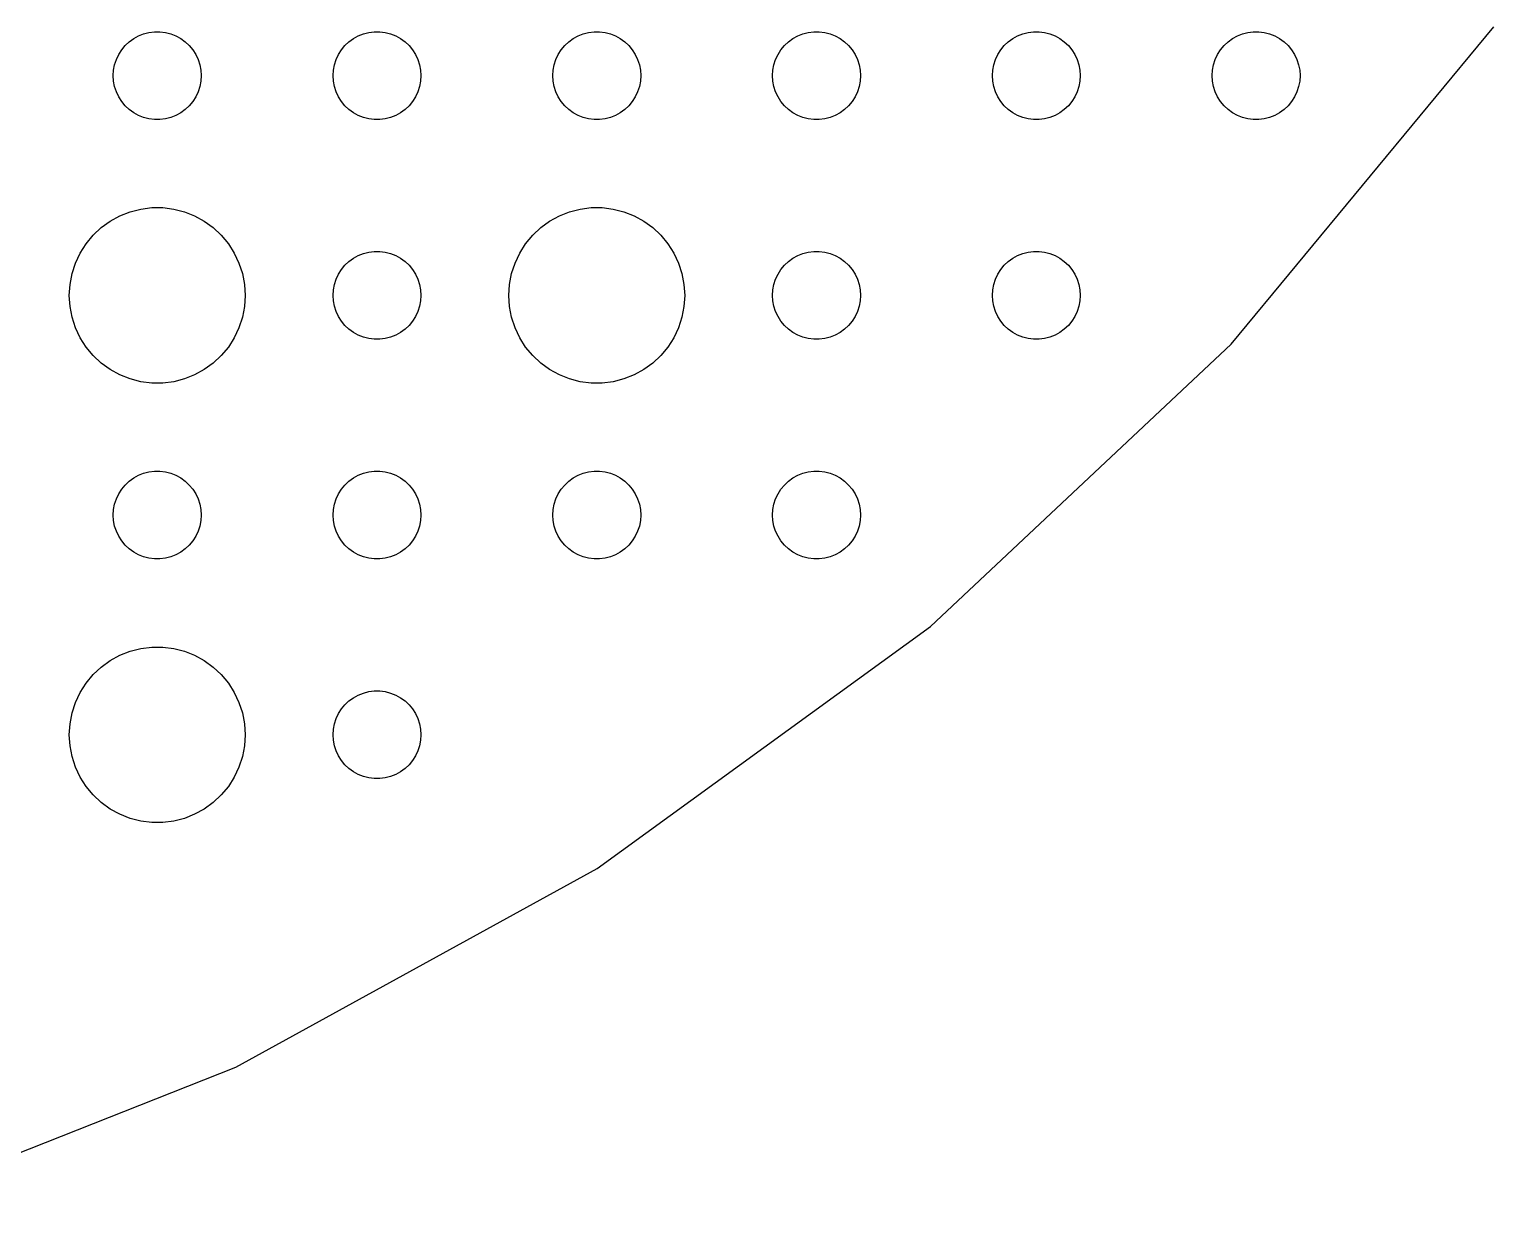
# Model space of a CAD drawing. Header units: metres. Extents: x -112 to 112, y -112 to 112.
# Drawn here: x 40.63 to 90.61, y -106.52 to -65.92 of the extents above; entities that cross this region are included whole.
import ezdxf

# ---------------------------------------------------------------- set-up
doc = ezdxf.new("R2010")
doc.units = ezdxf.units.M

msp = doc.modelspace()

# ---------------------------------------------------------------- linework, layer by layer
for p, q in [((81.6445, -76.6693), (90.6099, -65.8319)), ((43.9065, -66.4732), (44.0439, -66.3442)), ((44.0439, -66.3442), (44.1963, -66.2335)), ((44.1963, -66.2335), (44.3613, -66.1428)), ((44.3613, -66.1428), (44.5365, -66.0734)), ((44.5365, -66.0734), (44.7189, -66.0266)), ((44.7189, -66.0266), (44.9058, -66.003)), ((44.9058, -66.003), (45.0942, -66.003)), ((45.0942, -66.003), (45.2811, -66.0266)), ((45.2811, -66.0266), (45.4635, -66.0734)), ((45.4635, -66.0734), (45.6387, -66.1428)), ((45.6387, -66.1428), (45.8037, -66.2335)), ((45.8037, -66.2335), (45.9561, -66.3442)), ((45.9561, -66.3442), (46.0934, -66.4732)), ((51.4065, -66.4732), (51.5439, -66.3442)), ((51.5439, -66.3442), (51.6963, -66.2335)), ((51.6963, -66.2335), (51.8613, -66.1428)), ((51.8613, -66.1428), (52.0365, -66.0734)), ((52.0365, -66.0734), (52.2189, -66.0266)), ((52.2189, -66.0266), (52.4058, -66.003)), ((52.4058, -66.003), (52.5942, -66.003)), ((52.5942, -66.003), (52.7811, -66.0266)), ((52.7811, -66.0266), (52.9635, -66.0734)), ((52.9635, -66.0734), (53.1387, -66.1428)), ((53.1387, -66.1428), (53.3037, -66.2335)), ((53.3037, -66.2335), (53.4561, -66.3442)), ((53.4561, -66.3442), (53.5934, -66.4732)), ((58.9065, -66.4732), (59.0439, -66.3442)), ((59.0439, -66.3442), (59.1963, -66.2335)), ((59.1963, -66.2335), (59.3613, -66.1428)), ((59.3613, -66.1428), (59.5365, -66.0734)), ((59.5365, -66.0734), (59.7189, -66.0266)), ((59.7189, -66.0266), (59.9058, -66.003)), ((59.9058, -66.003), (60.0942, -66.003)), ((60.0942, -66.003), (60.2811, -66.0266)), ((60.2811, -66.0266), (60.4635, -66.0734)), ((60.4635, -66.0734), (60.6387, -66.1428)), ((60.6387, -66.1428), (60.8037, -66.2335)), ((60.8037, -66.2335), (60.9561, -66.3442)), ((60.9561, -66.3442), (61.0934, -66.4732)), ((66.4065, -66.4732), (66.5439, -66.3442)), ((66.5439, -66.3442), (66.6963, -66.2335)), ((66.6963, -66.2335), (66.8613, -66.1428)), ((66.8613, -66.1428), (67.0365, -66.0734)), ((67.0365, -66.0734), (67.2189, -66.0266)), ((67.2189, -66.0266), (67.4058, -66.003)), ((67.4058, -66.003), (67.5942, -66.003)), ((67.5942, -66.003), (67.7811, -66.0266)), ((67.7811, -66.0266), (67.9635, -66.0734)), ((67.9635, -66.0734), (68.1387, -66.1428)), ((68.1387, -66.1428), (68.3037, -66.2335)), ((68.3037, -66.2335), (68.4561, -66.3442)), ((68.4561, -66.3442), (68.5934, -66.4732)), ((73.9065, -66.4732), (74.0439, -66.3442)), ((74.0439, -66.3442), (74.1963, -66.2335)), ((74.1963, -66.2335), (74.3613, -66.1428)), ((74.3613, -66.1428), (74.5365, -66.0734)), ((74.5365, -66.0734), (74.7189, -66.0266)), ((74.7189, -66.0266), (74.9058, -66.003)), ((74.9058, -66.003), (75.0942, -66.003)), ((75.0942, -66.003), (75.2811, -66.0266)), ((75.2811, -66.0266), (75.4635, -66.0734)), ((75.4635, -66.0734), (75.6387, -66.1428)), ((75.6387, -66.1428), (75.8037, -66.2335)), ((75.8037, -66.2335), (75.9561, -66.3442)), ((75.9561, -66.3442), (76.0934, -66.4732)), ((81.4065, -66.4732), (81.5439, -66.3442)), ((81.5439, -66.3442), (81.6963, -66.2335)), ((81.6963, -66.2335), (81.8613, -66.1428)), ((81.8613, -66.1428), (82.0365, -66.0734)), ((82.0365, -66.0734), (82.2189, -66.0266)), ((82.2189, -66.0266), (82.4058, -66.003)), ((82.4058, -66.003), (82.5942, -66.003)), ((82.5942, -66.003), (82.7811, -66.0266)), ((82.7811, -66.0266), (82.9635, -66.0734)), ((82.9635, -66.0734), (83.1387, -66.1428)), ((83.1387, -66.1428), (83.3037, -66.2335)), ((83.3037, -66.2335), (83.4561, -66.3442)), ((83.4561, -66.3442), (83.5934, -66.4732)), ((43.5471, -67.127), (43.6053, -66.9478)), ((43.6053, -66.9478), (43.6855, -66.7774)), ((43.6855, -66.7774), (43.7865, -66.6183)), ((43.7865, -66.6183), (43.9065, -66.4732)), ((46.0934, -66.4732), (46.2135, -66.6183)), ((46.2135, -66.6183), (46.3145, -66.7774)), ((46.3145, -66.7774), (46.3947, -66.9478)), ((46.3947, -66.9478), (46.4529, -67.127)), ((51.0471, -67.127), (51.1053, -66.9478)), ((51.1053, -66.9478), (51.1855, -66.7774)), ((51.1855, -66.7774), (51.2865, -66.6183)), ((51.2865, -66.6183), (51.4065, -66.4732)), ((53.5934, -66.4732), (53.7135, -66.6183)), ((53.7135, -66.6183), (53.8145, -66.7774)), ((53.8145, -66.7774), (53.8947, -66.9478)), ((53.8947, -66.9478), (53.9529, -67.127)), ((58.5471, -67.127), (58.6053, -66.9478)), ((58.6053, -66.9478), (58.6855, -66.7774)), ((58.6855, -66.7774), (58.7865, -66.6183)), ((58.7865, -66.6183), (58.9065, -66.4732)), ((61.0934, -66.4732), (61.2135, -66.6183)), ((61.2135, -66.6183), (61.3145, -66.7774)), ((61.3145, -66.7774), (61.3947, -66.9478)), ((61.3947, -66.9478), (61.4529, -67.127)), ((66.0471, -67.127), (66.1053, -66.9478)), ((66.1053, -66.9478), (66.1855, -66.7774)), ((66.1855, -66.7774), (66.2865, -66.6183)), ((66.2865, -66.6183), (66.4065, -66.4732)), ((68.5934, -66.4732), (68.7135, -66.6183)), ((68.7135, -66.6183), (68.8145, -66.7774)), ((68.8145, -66.7774), (68.8947, -66.9478)), ((68.8947, -66.9478), (68.9529, -67.127)), ((73.5471, -67.127), (73.6053, -66.9478)), ((73.6053, -66.9478), (73.6855, -66.7774)), ((73.6855, -66.7774), (73.7865, -66.6183)), ((73.7865, -66.6183), (73.9065, -66.4732)), ((76.0934, -66.4732), (76.2135, -66.6183)), ((76.2135, -66.6183), (76.3145, -66.7774)), ((76.3145, -66.7774), (76.3947, -66.9478)), ((76.3947, -66.9478), (76.4529, -67.127)), ((81.0471, -67.127), (81.1053, -66.9478)), ((81.1053, -66.9478), (81.1855, -66.7774)), ((81.1855, -66.7774), (81.2865, -66.6183)), ((81.2865, -66.6183), (81.4065, -66.4732)), ((83.5934, -66.4732), (83.7135, -66.6183)), ((83.7135, -66.6183), (83.8145, -66.7774)), ((83.8145, -66.7774), (83.8947, -66.9478)), ((83.8947, -66.9478), (83.9529, -67.127)), ((43.5, -67.5), (43.5118, -67.312)), ((43.5118, -67.312), (43.5471, -67.127)), ((46.4529, -67.127), (46.4882, -67.312)), ((46.4882, -67.312), (46.5, -67.5)), ((51, -67.5), (51.0118, -67.312)), ((51.0118, -67.312), (51.0471, -67.127)), ((53.9529, -67.127), (53.9882, -67.312)), ((53.9882, -67.312), (54, -67.5)), ((58.5, -67.5), (58.5118, -67.312)), ((58.5118, -67.312), (58.5471, -67.127)), ((61.4529, -67.127), (61.4882, -67.312)), ((61.4882, -67.312), (61.5, -67.5)), ((66, -67.5), (66.0118, -67.312)), ((66.0118, -67.312), (66.0471, -67.127)), ((68.9529, -67.127), (68.9882, -67.312)), ((68.9882, -67.312), (69, -67.5)), ((73.5, -67.5), (73.5118, -67.312)), ((73.5118, -67.312), (73.5471, -67.127)), ((76.4529, -67.127), (76.4882, -67.312)), ((76.4882, -67.312), (76.5, -67.5)), ((81, -67.5), (81.0118, -67.312)), ((81.0118, -67.312), (81.0471, -67.127)), ((83.9529, -67.127), (83.9882, -67.312)), ((83.9882, -67.312), (84, -67.5)), ((43.5118, -67.688), (43.5, -67.5)), ((43.5471, -67.873), (43.5118, -67.688)), ((43.6053, -68.0522), (43.5471, -67.873)), ((46.4529, -67.873), (46.3947, -68.0522)), ((46.4882, -67.688), (46.4529, -67.873)), ((46.5, -67.5), (46.4882, -67.688)), ((51.0118, -67.688), (51, -67.5)), ((51.0471, -67.873), (51.0118, -67.688)), ((51.1053, -68.0522), (51.0471, -67.873)), ((53.9529, -67.873), (53.8947, -68.0522)), ((53.9882, -67.688), (53.9529, -67.873)), ((54, -67.5), (53.9882, -67.688)), ((58.5118, -67.688), (58.5, -67.5)), ((58.5471, -67.873), (58.5118, -67.688)), ((58.6053, -68.0522), (58.5471, -67.873)), ((61.4529, -67.873), (61.3947, -68.0522)), ((61.4882, -67.688), (61.4529, -67.873)), ((61.5, -67.5), (61.4882, -67.688)), ((66.0118, -67.688), (66, -67.5)), ((66.0471, -67.873), (66.0118, -67.688)), ((66.1053, -68.0522), (66.0471, -67.873)), ((68.9529, -67.873), (68.8947, -68.0522)), ((68.9882, -67.688), (68.9529, -67.873)), ((69, -67.5), (68.9882, -67.688)), ((73.5118, -67.688), (73.5, -67.5)), ((73.5471, -67.873), (73.5118, -67.688)), ((73.6053, -68.0522), (73.5471, -67.873)), ((76.4529, -67.873), (76.3947, -68.0522)), ((76.4882, -67.688), (76.4529, -67.873)), ((76.5, -67.5), (76.4882, -67.688)), ((81.0118, -67.688), (81, -67.5)), ((81.0471, -67.873), (81.0118, -67.688)), ((81.1053, -68.0522), (81.0471, -67.873)), ((83.9529, -67.873), (83.8947, -68.0522)), ((83.9882, -67.688), (83.9529, -67.873)), ((84, -67.5), (83.9882, -67.688)), ((43.6855, -68.2226), (43.6053, -68.0522)), ((43.7865, -68.3817), (43.6855, -68.2226)), ((43.9065, -68.5268), (43.7865, -68.3817)), ((46.2135, -68.3817), (46.0934, -68.5268)), ((46.3145, -68.2226), (46.2135, -68.3817)), ((46.3947, -68.0522), (46.3145, -68.2226)), ((51.1855, -68.2226), (51.1053, -68.0522)), ((51.2865, -68.3817), (51.1855, -68.2226)), ((51.4065, -68.5268), (51.2865, -68.3817)), ((53.7135, -68.3817), (53.5934, -68.5268)), ((53.8145, -68.2226), (53.7135, -68.3817)), ((53.8947, -68.0522), (53.8145, -68.2226)), ((58.6855, -68.2226), (58.6053, -68.0522)), ((58.7865, -68.3817), (58.6855, -68.2226)), ((58.9065, -68.5268), (58.7865, -68.3817)), ((61.2135, -68.3817), (61.0934, -68.5268)), ((61.3145, -68.2226), (61.2135, -68.3817)), ((61.3947, -68.0522), (61.3145, -68.2226)), ((66.1855, -68.2226), (66.1053, -68.0522)), ((66.2865, -68.3817), (66.1855, -68.2226)), ((66.4065, -68.5268), (66.2865, -68.3817)), ((68.7135, -68.3817), (68.5934, -68.5268)), ((68.8145, -68.2226), (68.7135, -68.3817)), ((68.8947, -68.0522), (68.8145, -68.2226)), ((73.6855, -68.2226), (73.6053, -68.0522)), ((73.7865, -68.3817), (73.6855, -68.2226)), ((73.9065, -68.5268), (73.7865, -68.3817)), ((76.2135, -68.3817), (76.0934, -68.5268)), ((76.3145, -68.2226), (76.2135, -68.3817)), ((76.3947, -68.0522), (76.3145, -68.2226)), ((81.1855, -68.2226), (81.1053, -68.0522)), ((81.2865, -68.3817), (81.1855, -68.2226)), ((81.4065, -68.5268), (81.2865, -68.3817)), ((83.7135, -68.3817), (83.5934, -68.5268)), ((83.8145, -68.2226), (83.7135, -68.3817)), ((83.8947, -68.0522), (83.8145, -68.2226)), ((44.0439, -68.6558), (43.9065, -68.5268)), ((44.1963, -68.7665), (44.0439, -68.6558)), ((44.3613, -68.8572), (44.1963, -68.7665)), ((44.5365, -68.9266), (44.3613, -68.8572)), ((44.7189, -68.9734), (44.5365, -68.9266)), ((45.4635, -68.9266), (45.2811, -68.9734)), ((45.6387, -68.8572), (45.4635, -68.9266)), ((45.8037, -68.7665), (45.6387, -68.8572)), ((45.9561, -68.6558), (45.8037, -68.7665)), ((46.0934, -68.5268), (45.9561, -68.6558)), ((51.5439, -68.6558), (51.4065, -68.5268)), ((51.6963, -68.7665), (51.5439, -68.6558)), ((51.8613, -68.8572), (51.6963, -68.7665)), ((52.0365, -68.9266), (51.8613, -68.8572)), ((52.2189, -68.9734), (52.0365, -68.9266)), ((52.9635, -68.9266), (52.7811, -68.9734)), ((53.1387, -68.8572), (52.9635, -68.9266)), ((53.3037, -68.7665), (53.1387, -68.8572)), ((53.4561, -68.6558), (53.3037, -68.7665)), ((53.5934, -68.5268), (53.4561, -68.6558)), ((59.0439, -68.6558), (58.9065, -68.5268)), ((59.1963, -68.7665), (59.0439, -68.6558)), ((59.3613, -68.8572), (59.1963, -68.7665)), ((59.5365, -68.9266), (59.3613, -68.8572)), ((59.7189, -68.9734), (59.5365, -68.9266)), ((60.4635, -68.9266), (60.2811, -68.9734)), ((60.6387, -68.8572), (60.4635, -68.9266)), ((60.8037, -68.7665), (60.6387, -68.8572)), ((60.9561, -68.6558), (60.8037, -68.7665)), ((61.0934, -68.5268), (60.9561, -68.6558)), ((66.5439, -68.6558), (66.4065, -68.5268)), ((66.6963, -68.7665), (66.5439, -68.6558)), ((66.8613, -68.8572), (66.6963, -68.7665)), ((67.0365, -68.9266), (66.8613, -68.8572)), ((67.2189, -68.9734), (67.0365, -68.9266)), ((67.9635, -68.9266), (67.7811, -68.9734)), ((68.1387, -68.8572), (67.9635, -68.9266)), ((68.3037, -68.7665), (68.1387, -68.8572)), ((68.4561, -68.6558), (68.3037, -68.7665)), ((68.5934, -68.5268), (68.4561, -68.6558)), ((74.0439, -68.6558), (73.9065, -68.5268)), ((74.1963, -68.7665), (74.0439, -68.6558)), ((74.3613, -68.8572), (74.1963, -68.7665)), ((74.5365, -68.9266), (74.3613, -68.8572)), ((74.7189, -68.9734), (74.5365, -68.9266)), ((75.4635, -68.9266), (75.2811, -68.9734)), ((75.6387, -68.8572), (75.4635, -68.9266)), ((75.8037, -68.7665), (75.6387, -68.8572)), ((75.9561, -68.6558), (75.8037, -68.7665)), ((76.0934, -68.5268), (75.9561, -68.6558)), ((81.5439, -68.6558), (81.4065, -68.5268)), ((81.6963, -68.7665), (81.5439, -68.6558)), ((81.8613, -68.8572), (81.6963, -68.7665)), ((82.0365, -68.9266), (81.8613, -68.8572)), ((82.2189, -68.9734), (82.0365, -68.9266)), ((82.9635, -68.9266), (82.7811, -68.9734)), ((83.1387, -68.8572), (82.9635, -68.9266)), ((83.3037, -68.7665), (83.1387, -68.8572)), ((83.4561, -68.6558), (83.3037, -68.7665)), ((83.5934, -68.5268), (83.4561, -68.6558)), ((44.9058, -68.997), (44.7189, -68.9734)), ((45.0942, -68.997), (44.9058, -68.997)), ((45.2811, -68.9734), (45.0942, -68.997)), ((52.4058, -68.997), (52.2189, -68.9734)), ((52.5942, -68.997), (52.4058, -68.997)), ((52.7811, -68.9734), (52.5942, -68.997)), ((59.9058, -68.997), (59.7189, -68.9734)), ((60.0942, -68.997), (59.9058, -68.997)), ((60.2811, -68.9734), (60.0942, -68.997)), ((67.4058, -68.997), (67.2189, -68.9734)), ((67.5942, -68.997), (67.4058, -68.997)), ((67.7811, -68.9734), (67.5942, -68.997)), ((74.9058, -68.997), (74.7189, -68.9734)), ((75.0942, -68.997), (74.9058, -68.997)), ((75.2811, -68.9734), (75.0942, -68.997)), ((82.4058, -68.997), (82.2189, -68.9734)), ((82.5942, -68.997), (82.4058, -68.997)), ((82.7811, -68.9734), (82.5942, -68.997)), ((43.3925, -72.467), (43.7227, -72.2855)), ((43.7227, -72.2855), (44.0729, -72.1468)), ((44.0729, -72.1468), (44.4379, -72.0531)), ((44.4379, -72.0531), (44.8116, -72.0059)), ((44.8116, -72.0059), (45.1884, -72.0059)), ((45.1884, -72.0059), (45.5621, -72.0531)), ((45.5621, -72.0531), (45.927, -72.1468)), ((45.927, -72.1468), (46.2773, -72.2855)), ((46.2773, -72.2855), (46.6075, -72.467)), ((58.3925, -72.467), (58.7227, -72.2855)), ((58.7227, -72.2855), (59.0729, -72.1468)), ((59.0729, -72.1468), (59.4379, -72.0531)), ((59.4379, -72.0531), (59.8116, -72.0059)), ((59.8116, -72.0059), (60.1884, -72.0059)), ((60.1884, -72.0059), (60.5621, -72.0531)), ((60.5621, -72.0531), (60.927, -72.1468)), ((60.927, -72.1468), (61.2773, -72.2855)), ((61.2773, -72.2855), (61.6075, -72.467)), ((42.5729, -73.2366), (42.8131, -72.9464)), ((42.8131, -72.9464), (43.0877, -72.6885)), ((43.0877, -72.6885), (43.3925, -72.467)), ((46.6075, -72.467), (46.9123, -72.6885)), ((46.9123, -72.6885), (47.1869, -72.9464)), ((47.1869, -72.9464), (47.427, -73.2366)), ((57.5729, -73.2366), (57.8131, -72.9464)), ((57.8131, -72.9464), (58.0877, -72.6885)), ((58.0877, -72.6885), (58.3925, -72.467)), ((61.6075, -72.467), (61.9123, -72.6885)), ((61.9123, -72.6885), (62.1869, -72.9464)), ((62.1869, -72.9464), (62.427, -73.2366)), ((42.3711, -73.5547), (42.5729, -73.2366)), ((47.427, -73.2366), (47.6289, -73.5547)), ((57.3711, -73.5547), (57.5729, -73.2366)), ((62.427, -73.2366), (62.6289, -73.5547)), ((42.0942, -74.2539), (42.2107, -73.8956)), ((42.2107, -73.8956), (42.3711, -73.5547)), ((47.6289, -73.5547), (47.7893, -73.8956)), ((47.7893, -73.8956), (47.9057, -74.2539)), ((51.4065, -73.9732), (51.5439, -73.8442)), ((51.5439, -73.8442), (51.6963, -73.7335)), ((51.6963, -73.7335), (51.8613, -73.6428)), ((51.8613, -73.6428), (52.0365, -73.5734)), ((52.0365, -73.5734), (52.2189, -73.5266)), ((52.2189, -73.5266), (52.4058, -73.503)), ((52.4058, -73.503), (52.5942, -73.503)), ((52.5942, -73.503), (52.7811, -73.5266)), ((52.7811, -73.5266), (52.9635, -73.5734)), ((52.9635, -73.5734), (53.1387, -73.6428)), ((53.1387, -73.6428), (53.3037, -73.7335)), ((53.3037, -73.7335), (53.4561, -73.8442)), ((53.4561, -73.8442), (53.5934, -73.9732)), ((57.0942, -74.2539), (57.2107, -73.8956)), ((57.2107, -73.8956), (57.3711, -73.5547)), ((62.6289, -73.5547), (62.7893, -73.8956)), ((62.7893, -73.8956), (62.9057, -74.2539)), ((66.4065, -73.9732), (66.5439, -73.8442)), ((66.5439, -73.8442), (66.6963, -73.7335)), ((66.6963, -73.7335), (66.8613, -73.6428)), ((66.8613, -73.6428), (67.0365, -73.5734)), ((67.0365, -73.5734), (67.2189, -73.5266)), ((67.2189, -73.5266), (67.4058, -73.503)), ((67.4058, -73.503), (67.5942, -73.503)), ((67.5942, -73.503), (67.7811, -73.5266)), ((67.7811, -73.5266), (67.9635, -73.5734)), ((67.9635, -73.5734), (68.1387, -73.6428)), ((68.1387, -73.6428), (68.3037, -73.7335)), ((68.3037, -73.7335), (68.4561, -73.8442)), ((68.4561, -73.8442), (68.5934, -73.9732)), ((73.9065, -73.9732), (74.0439, -73.8442)), ((74.0439, -73.8442), (74.1963, -73.7335)), ((74.1963, -73.7335), (74.3613, -73.6428)), ((74.3613, -73.6428), (74.5365, -73.5734)), ((74.5365, -73.5734), (74.7189, -73.5266)), ((74.7189, -73.5266), (74.9058, -73.503)), ((74.9058, -73.503), (75.0942, -73.503)), ((75.0942, -73.503), (75.2811, -73.5266)), ((75.2811, -73.5266), (75.4635, -73.5734)), ((75.4635, -73.5734), (75.6387, -73.6428)), ((75.6387, -73.6428), (75.8037, -73.7335)), ((75.8037, -73.7335), (75.9561, -73.8442)), ((75.9561, -73.8442), (76.0934, -73.9732)), ((42.0237, -74.624), (42.0942, -74.2539)), ((47.9057, -74.2539), (47.9763, -74.624)), ((51.0471, -74.627), (51.1053, -74.4478)), ((51.1053, -74.4478), (51.1855, -74.2774)), ((51.1855, -74.2774), (51.2865, -74.1183)), ((51.2865, -74.1183), (51.4065, -73.9732)), ((53.5934, -73.9732), (53.7135, -74.1183)), ((53.7135, -74.1183), (53.8145, -74.2774)), ((53.8145, -74.2774), (53.8947, -74.4478)), ((53.8947, -74.4478), (53.9529, -74.627)), ((57.0237, -74.624), (57.0942, -74.2539)), ((62.9057, -74.2539), (62.9763, -74.624)), ((66.0471, -74.627), (66.1053, -74.4478)), ((66.1053, -74.4478), (66.1855, -74.2774)), ((66.1855, -74.2774), (66.2865, -74.1183)), ((66.2865, -74.1183), (66.4065, -73.9732)), ((68.5934, -73.9732), (68.7135, -74.1183)), ((68.7135, -74.1183), (68.8145, -74.2774)), ((68.8145, -74.2774), (68.8947, -74.4478)), ((68.8947, -74.4478), (68.9529, -74.627)), ((73.5471, -74.627), (73.6053, -74.4478)), ((73.6053, -74.4478), (73.6855, -74.2774)), ((73.6855, -74.2774), (73.7865, -74.1183)), ((73.7865, -74.1183), (73.9065, -73.9732)), ((76.0934, -73.9732), (76.2135, -74.1183)), ((76.2135, -74.1183), (76.3145, -74.2774)), ((76.3145, -74.2774), (76.3947, -74.4478)), ((76.3947, -74.4478), (76.4529, -74.627)), ((42, -75), (42.0237, -74.624)), ((47.9763, -74.624), (48, -75)), ((51, -75), (51.0118, -74.812)), ((51.0118, -74.812), (51.0471, -74.627)), ((53.9529, -74.627), (53.9882, -74.812)), ((53.9882, -74.812), (54, -75)), ((57, -75), (57.0237, -74.624)), ((62.9763, -74.624), (63, -75)), ((66, -75), (66.0118, -74.812)), ((66.0118, -74.812), (66.0471, -74.627)), ((68.9529, -74.627), (68.9882, -74.812)), ((68.9882, -74.812), (69, -75)), ((73.5, -75), (73.5118, -74.812)), ((73.5118, -74.812), (73.5471, -74.627)), ((76.4529, -74.627), (76.4882, -74.812)), ((76.4882, -74.812), (76.5, -75)), ((42.0237, -75.376), (42, -75)), ((42.0942, -75.7461), (42.0237, -75.376)), ((47.9763, -75.376), (47.9057, -75.7461)), ((48, -75), (47.9763, -75.376)), ((51.0118, -75.188), (51, -75)), ((51.0471, -75.373), (51.0118, -75.188)), ((51.1053, -75.5522), (51.0471, -75.373)), ((53.9529, -75.373), (53.8947, -75.5522)), ((53.9882, -75.188), (53.9529, -75.373)), ((54, -75), (53.9882, -75.188)), ((57.0237, -75.376), (57, -75)), ((57.0942, -75.7461), (57.0237, -75.376)), ((62.9763, -75.376), (62.9057, -75.7461)), ((63, -75), (62.9763, -75.376)), ((66.0118, -75.188), (66, -75)), ((66.0471, -75.373), (66.0118, -75.188)), ((66.1053, -75.5522), (66.0471, -75.373)), ((68.9529, -75.373), (68.8947, -75.5522)), ((68.9882, -75.188), (68.9529, -75.373)), ((69, -75), (68.9882, -75.188)), ((73.5118, -75.188), (73.5, -75)), ((73.5471, -75.373), (73.5118, -75.188)), ((73.6053, -75.5522), (73.5471, -75.373)), ((76.4529, -75.373), (76.3947, -75.5522)), ((76.4882, -75.188), (76.4529, -75.373)), ((76.5, -75), (76.4882, -75.188)), ((42.2107, -76.1044), (42.0942, -75.7461)), ((47.9057, -75.7461), (47.7893, -76.1044)), ((51.1855, -75.7226), (51.1053, -75.5522)), ((51.2865, -75.8817), (51.1855, -75.7226)), ((51.4065, -76.0268), (51.2865, -75.8817)), ((53.7135, -75.8817), (53.5934, -76.0268)), ((53.8145, -75.7226), (53.7135, -75.8817)), ((53.8947, -75.5522), (53.8145, -75.7226)), ((57.2107, -76.1044), (57.0942, -75.7461)), ((62.9057, -75.7461), (62.7893, -76.1044)), ((66.1855, -75.7226), (66.1053, -75.5522)), ((66.2865, -75.8817), (66.1855, -75.7226)), ((66.4065, -76.0268), (66.2865, -75.8817)), ((68.7135, -75.8817), (68.5934, -76.0268)), ((68.8145, -75.7226), (68.7135, -75.8817)), ((68.8947, -75.5522), (68.8145, -75.7226)), ((73.6855, -75.7226), (73.6053, -75.5522)), ((73.7865, -75.8817), (73.6855, -75.7226)), ((73.9065, -76.0268), (73.7865, -75.8817)), ((76.2135, -75.8817), (76.0934, -76.0268)), ((76.3145, -75.7226), (76.2135, -75.8817)), ((76.3947, -75.5522), (76.3145, -75.7226)), ((42.3711, -76.4453), (42.2107, -76.1044)), ((42.5729, -76.7634), (42.3711, -76.4453)), ((47.6289, -76.4453), (47.427, -76.7634)), ((47.7893, -76.1044), (47.6289, -76.4453)), ((51.5439, -76.1558), (51.4065, -76.0268)), ((51.6963, -76.2665), (51.5439, -76.1558)), ((51.8613, -76.3572), (51.6963, -76.2665)), ((52.0365, -76.4266), (51.8613, -76.3572)), ((52.2189, -76.4734), (52.0365, -76.4266)), ((52.9635, -76.4266), (52.7811, -76.4734)), ((53.1387, -76.3572), (52.9635, -76.4266)), ((53.3037, -76.2665), (53.1387, -76.3572)), ((53.4561, -76.1558), (53.3037, -76.2665)), ((53.5934, -76.0268), (53.4561, -76.1558)), ((57.3711, -76.4453), (57.2107, -76.1044)), ((57.5729, -76.7634), (57.3711, -76.4453)), ((62.6289, -76.4453), (62.427, -76.7634)), ((62.7893, -76.1044), (62.6289, -76.4453)), ((66.5439, -76.1558), (66.4065, -76.0268)), ((66.6963, -76.2665), (66.5439, -76.1558)), ((66.8613, -76.3572), (66.6963, -76.2665)), ((67.0365, -76.4266), (66.8613, -76.3572)), ((67.2189, -76.4734), (67.0365, -76.4266)), ((67.9635, -76.4266), (67.7811, -76.4734)), ((68.1387, -76.3572), (67.9635, -76.4266)), ((68.3037, -76.2665), (68.1387, -76.3572)), ((68.4561, -76.1558), (68.3037, -76.2665)), ((68.5934, -76.0268), (68.4561, -76.1558)), ((74.0439, -76.1558), (73.9065, -76.0268)), ((74.1963, -76.2665), (74.0439, -76.1558)), ((74.3613, -76.3572), (74.1963, -76.2665)), ((74.5365, -76.4266), (74.3613, -76.3572)), ((74.7189, -76.4734), (74.5365, -76.4266)), ((75.4635, -76.4266), (75.2811, -76.4734)), ((75.6387, -76.3572), (75.4635, -76.4266)), ((75.8037, -76.2665), (75.6387, -76.3572)), ((75.9561, -76.1558), (75.8037, -76.2665)), ((76.0934, -76.0268), (75.9561, -76.1558)), ((42.8131, -77.0536), (42.5729, -76.7634)), ((47.427, -76.7634), (47.1869, -77.0536)), ((52.4058, -76.497), (52.2189, -76.4734)), ((52.5942, -76.497), (52.4058, -76.497)), ((52.7811, -76.4734), (52.5942, -76.497)), ((57.8131, -77.0536), (57.5729, -76.7634)), ((62.427, -76.7634), (62.1869, -77.0536)), ((67.4058, -76.497), (67.2189, -76.4734)), ((67.5942, -76.497), (67.4058, -76.497)), ((67.7811, -76.4734), (67.5942, -76.497)), ((71.3915, -86.2975), (81.6445, -76.6693)), ((74.9058, -76.497), (74.7189, -76.4734)), ((75.0942, -76.497), (74.9058, -76.497)), ((75.2811, -76.4734), (75.0942, -76.497)), ((43.0877, -77.3115), (42.8131, -77.0536)), ((43.3925, -77.533), (43.0877, -77.3115)), ((46.9123, -77.3115), (46.6075, -77.533)), ((47.1869, -77.0536), (46.9123, -77.3115)), ((58.0877, -77.3115), (57.8131, -77.0536)), ((58.3925, -77.533), (58.0877, -77.3115)), ((61.9123, -77.3115), (61.6075, -77.533)), ((62.1869, -77.0536), (61.9123, -77.3115)), ((43.7227, -77.7145), (43.3925, -77.533)), ((44.0729, -77.8532), (43.7227, -77.7145)), ((44.4379, -77.9469), (44.0729, -77.8532)), ((44.8116, -77.9941), (44.4379, -77.9469)), ((45.5621, -77.9469), (45.1884, -77.9941)), ((45.927, -77.8532), (45.5621, -77.9469)), ((46.2773, -77.7145), (45.927, -77.8532)), ((46.6075, -77.533), (46.2773, -77.7145)), ((58.7227, -77.7145), (58.3925, -77.533)), ((59.0729, -77.8532), (58.7227, -77.7145)), ((59.4379, -77.9469), (59.0729, -77.8532)), ((59.8116, -77.9941), (59.4379, -77.9469)), ((60.5621, -77.9469), (60.1884, -77.9941)), ((60.927, -77.8532), (60.5621, -77.9469)), ((61.2773, -77.7145), (60.927, -77.8532)), ((61.6075, -77.533), (61.2773, -77.7145)), ((45.1884, -77.9941), (44.8116, -77.9941)), ((60.1884, -77.9941), (59.8116, -77.9941)), ((43.9065, -81.4732), (44.0439, -81.3442)), ((44.0439, -81.3442), (44.1963, -81.2335)), ((44.1963, -81.2335), (44.3613, -81.1428)), ((44.3613, -81.1428), (44.5365, -81.0734)), ((44.5365, -81.0734), (44.7189, -81.0266)), ((44.7189, -81.0266), (44.9058, -81.003)), ((44.9058, -81.003), (45.0942, -81.003)), ((45.0942, -81.003), (45.2811, -81.0266)), ((45.2811, -81.0266), (45.4635, -81.0734)), ((45.4635, -81.0734), (45.6387, -81.1428)), ((45.6387, -81.1428), (45.8037, -81.2335)), ((45.8037, -81.2335), (45.9561, -81.3442)), ((45.9561, -81.3442), (46.0934, -81.4732)), ((51.4065, -81.4732), (51.5439, -81.3442)), ((51.5439, -81.3442), (51.6963, -81.2335)), ((51.6963, -81.2335), (51.8613, -81.1428)), ((51.8613, -81.1428), (52.0365, -81.0734)), ((52.0365, -81.0734), (52.2189, -81.0266)), ((52.2189, -81.0266), (52.4058, -81.003)), ((52.4058, -81.003), (52.5942, -81.003)), ((52.5942, -81.003), (52.7811, -81.0266)), ((52.7811, -81.0266), (52.9635, -81.0734)), ((52.9635, -81.0734), (53.1387, -81.1428)), ((53.1387, -81.1428), (53.3037, -81.2335)), ((53.3037, -81.2335), (53.4561, -81.3442)), ((53.4561, -81.3442), (53.5934, -81.4732)), ((58.9065, -81.4732), (59.0439, -81.3442)), ((59.0439, -81.3442), (59.1963, -81.2335)), ((59.1963, -81.2335), (59.3613, -81.1428)), ((59.3613, -81.1428), (59.5365, -81.0734)), ((59.5365, -81.0734), (59.7189, -81.0266)), ((59.7189, -81.0266), (59.9058, -81.003)), ((59.9058, -81.003), (60.0942, -81.003)), ((60.0942, -81.003), (60.2811, -81.0266)), ((60.2811, -81.0266), (60.4635, -81.0734)), ((60.4635, -81.0734), (60.6387, -81.1428)), ((60.6387, -81.1428), (60.8037, -81.2335)), ((60.8037, -81.2335), (60.9561, -81.3442)), ((60.9561, -81.3442), (61.0934, -81.4732)), ((66.4065, -81.4732), (66.5439, -81.3442)), ((66.5439, -81.3442), (66.6963, -81.2335)), ((66.6963, -81.2335), (66.8613, -81.1428)), ((66.8613, -81.1428), (67.0365, -81.0734)), ((67.0365, -81.0734), (67.2189, -81.0266)), ((67.2189, -81.0266), (67.4058, -81.003)), ((67.4058, -81.003), (67.5942, -81.003)), ((67.5942, -81.003), (67.7811, -81.0266)), ((67.7811, -81.0266), (67.9635, -81.0734)), ((67.9635, -81.0734), (68.1387, -81.1428)), ((68.1387, -81.1428), (68.3037, -81.2335)), ((68.3037, -81.2335), (68.4561, -81.3442)), ((68.4561, -81.3442), (68.5934, -81.4732)), ((43.5471, -82.127), (43.6053, -81.9478)), ((43.6053, -81.9478), (43.6855, -81.7774)), ((43.6855, -81.7774), (43.7865, -81.6183)), ((43.7865, -81.6183), (43.9065, -81.4732)), ((46.0934, -81.4732), (46.2135, -81.6183)), ((46.2135, -81.6183), (46.3145, -81.7774)), ((46.3145, -81.7774), (46.3947, -81.9478)), ((46.3947, -81.9478), (46.4529, -82.127)), ((51.0471, -82.127), (51.1053, -81.9478)), ((51.1053, -81.9478), (51.1855, -81.7774)), ((51.1855, -81.7774), (51.2865, -81.6183)), ((51.2865, -81.6183), (51.4065, -81.4732)), ((53.5934, -81.4732), (53.7135, -81.6183)), ((53.7135, -81.6183), (53.8145, -81.7774)), ((53.8145, -81.7774), (53.8947, -81.9478)), ((53.8947, -81.9478), (53.9529, -82.127)), ((58.5471, -82.127), (58.6053, -81.9478)), ((58.6053, -81.9478), (58.6855, -81.7774)), ((58.6855, -81.7774), (58.7865, -81.6183)), ((58.7865, -81.6183), (58.9065, -81.4732)), ((61.0934, -81.4732), (61.2135, -81.6183)), ((61.2135, -81.6183), (61.3145, -81.7774)), ((61.3145, -81.7774), (61.3947, -81.9478)), ((61.3947, -81.9478), (61.4529, -82.127)), ((66.0471, -82.127), (66.1053, -81.9478)), ((66.1053, -81.9478), (66.1855, -81.7774)), ((66.1855, -81.7774), (66.2865, -81.6183)), ((66.2865, -81.6183), (66.4065, -81.4732)), ((68.5934, -81.4732), (68.7135, -81.6183)), ((68.7135, -81.6183), (68.8145, -81.7774)), ((68.8145, -81.7774), (68.8947, -81.9478)), ((68.8947, -81.9478), (68.9529, -82.127)), ((43.5, -82.5), (43.5118, -82.312)), ((43.5118, -82.312), (43.5471, -82.127)), ((46.4529, -82.127), (46.4882, -82.312)), ((46.4882, -82.312), (46.5, -82.5)), ((51, -82.5), (51.0118, -82.312)), ((51.0118, -82.312), (51.0471, -82.127)), ((53.9529, -82.127), (53.9882, -82.312)), ((53.9882, -82.312), (54, -82.5)), ((58.5, -82.5), (58.5118, -82.312)), ((58.5118, -82.312), (58.5471, -82.127)), ((61.4529, -82.127), (61.4882, -82.312)), ((61.4882, -82.312), (61.5, -82.5)), ((66, -82.5), (66.0118, -82.312)), ((66.0118, -82.312), (66.0471, -82.127)), ((68.9529, -82.127), (68.9882, -82.312)), ((68.9882, -82.312), (69, -82.5)), ((43.5118, -82.688), (43.5, -82.5)), ((43.5471, -82.873), (43.5118, -82.688)), ((43.6053, -83.0522), (43.5471, -82.873)), ((46.4529, -82.873), (46.3947, -83.0522)), ((46.4882, -82.688), (46.4529, -82.873)), ((46.5, -82.5), (46.4882, -82.688)), ((51.0118, -82.688), (51, -82.5)), ((51.0471, -82.873), (51.0118, -82.688)), ((51.1053, -83.0522), (51.0471, -82.873)), ((53.9529, -82.873), (53.8947, -83.0522)), ((53.9882, -82.688), (53.9529, -82.873)), ((54, -82.5), (53.9882, -82.688)), ((58.5118, -82.688), (58.5, -82.5)), ((58.5471, -82.873), (58.5118, -82.688)), ((58.6053, -83.0522), (58.5471, -82.873)), ((61.4529, -82.873), (61.3947, -83.0522)), ((61.4882, -82.688), (61.4529, -82.873)), ((61.5, -82.5), (61.4882, -82.688)), ((66.0118, -82.688), (66, -82.5)), ((66.0471, -82.873), (66.0118, -82.688)), ((66.1053, -83.0522), (66.0471, -82.873)), ((68.9529, -82.873), (68.8947, -83.0522)), ((68.9882, -82.688), (68.9529, -82.873)), ((69, -82.5), (68.9882, -82.688)), ((43.6855, -83.2226), (43.6053, -83.0522)), ((43.7865, -83.3817), (43.6855, -83.2226)), ((43.9065, -83.5268), (43.7865, -83.3817)), ((46.2135, -83.3817), (46.0934, -83.5268)), ((46.3145, -83.2226), (46.2135, -83.3817)), ((46.3947, -83.0522), (46.3145, -83.2226)), ((51.1855, -83.2226), (51.1053, -83.0522)), ((51.2865, -83.3817), (51.1855, -83.2226)), ((51.4065, -83.5268), (51.2865, -83.3817)), ((53.7135, -83.3817), (53.5934, -83.5268)), ((53.8145, -83.2226), (53.7135, -83.3817)), ((53.8947, -83.0522), (53.8145, -83.2226)), ((58.6855, -83.2226), (58.6053, -83.0522)), ((58.7865, -83.3817), (58.6855, -83.2226)), ((58.9065, -83.5268), (58.7865, -83.3817)), ((61.2135, -83.3817), (61.0934, -83.5268)), ((61.3145, -83.2226), (61.2135, -83.3817)), ((61.3947, -83.0522), (61.3145, -83.2226)), ((66.1855, -83.2226), (66.1053, -83.0522)), ((66.2865, -83.3817), (66.1855, -83.2226)), ((66.4065, -83.5268), (66.2865, -83.3817)), ((68.7135, -83.3817), (68.5934, -83.5268)), ((68.8145, -83.2226), (68.7135, -83.3817)), ((68.8947, -83.0522), (68.8145, -83.2226)), ((44.0439, -83.6558), (43.9065, -83.5268)), ((44.1963, -83.7665), (44.0439, -83.6558)), ((44.3613, -83.8572), (44.1963, -83.7665)), ((44.5365, -83.9266), (44.3613, -83.8572)), ((44.7189, -83.9734), (44.5365, -83.9266)), ((45.4635, -83.9266), (45.2811, -83.9734)), ((45.6387, -83.8572), (45.4635, -83.9266)), ((45.8037, -83.7665), (45.6387, -83.8572)), ((45.9561, -83.6558), (45.8037, -83.7665)), ((46.0934, -83.5268), (45.9561, -83.6558)), ((51.5439, -83.6558), (51.4065, -83.5268)), ((51.6963, -83.7665), (51.5439, -83.6558)), ((51.8613, -83.8572), (51.6963, -83.7665)), ((52.0365, -83.9266), (51.8613, -83.8572)), ((52.2189, -83.9734), (52.0365, -83.9266)), ((52.9635, -83.9266), (52.7811, -83.9734)), ((53.1387, -83.8572), (52.9635, -83.9266)), ((53.3037, -83.7665), (53.1387, -83.8572)), ((53.4561, -83.6558), (53.3037, -83.7665)), ((53.5934, -83.5268), (53.4561, -83.6558)), ((59.0439, -83.6558), (58.9065, -83.5268)), ((59.1963, -83.7665), (59.0439, -83.6558)), ((59.3613, -83.8572), (59.1963, -83.7665)), ((59.5365, -83.9266), (59.3613, -83.8572)), ((59.7189, -83.9734), (59.5365, -83.9266)), ((60.4635, -83.9266), (60.2811, -83.9734)), ((60.6387, -83.8572), (60.4635, -83.9266)), ((60.8037, -83.7665), (60.6387, -83.8572)), ((60.9561, -83.6558), (60.8037, -83.7665)), ((61.0934, -83.5268), (60.9561, -83.6558)), ((66.5439, -83.6558), (66.4065, -83.5268)), ((66.6963, -83.7665), (66.5439, -83.6558)), ((66.8613, -83.8572), (66.6963, -83.7665)), ((67.0365, -83.9266), (66.8613, -83.8572)), ((67.2189, -83.9734), (67.0365, -83.9266)), ((67.9635, -83.9266), (67.7811, -83.9734)), ((68.1387, -83.8572), (67.9635, -83.9266)), ((68.3037, -83.7665), (68.1387, -83.8572)), ((68.4561, -83.6558), (68.3037, -83.7665)), ((68.5934, -83.5268), (68.4561, -83.6558)), ((44.9058, -83.997), (44.7189, -83.9734)), ((45.0942, -83.997), (44.9058, -83.997)), ((45.2811, -83.9734), (45.0942, -83.997)), ((52.4058, -83.997), (52.2189, -83.9734)), ((52.5942, -83.997), (52.4058, -83.997)), ((52.7811, -83.9734), (52.5942, -83.997)), ((59.9058, -83.997), (59.7189, -83.9734)), ((60.0942, -83.997), (59.9058, -83.997)), ((60.2811, -83.9734), (60.0942, -83.997)), ((67.4058, -83.997), (67.2189, -83.9734)), ((67.5942, -83.997), (67.4058, -83.997)), ((67.7811, -83.9734), (67.5942, -83.997)), ((60.0126, -94.5647), (71.3915, -86.2975)), ((43.3925, -87.467), (43.7227, -87.2855)), ((43.7227, -87.2855), (44.0729, -87.1468)), ((44.0729, -87.1468), (44.4379, -87.0531)), ((44.4379, -87.0531), (44.8116, -87.0059)), ((44.8116, -87.0059), (45.1884, -87.0059)), ((45.1884, -87.0059), (45.5621, -87.0531)), ((45.5621, -87.0531), (45.927, -87.1468)), ((45.927, -87.1468), (46.2773, -87.2855)), ((46.2773, -87.2855), (46.6075, -87.467)), ((42.5729, -88.2366), (42.8131, -87.9464)), ((42.8131, -87.9464), (43.0877, -87.6885)), ((43.0877, -87.6885), (43.3925, -87.467)), ((46.6075, -87.467), (46.9123, -87.6885)), ((46.9123, -87.6885), (47.1869, -87.9464)), ((47.1869, -87.9464), (47.427, -88.2366)), ((42.3711, -88.5547), (42.5729, -88.2366)), ((47.427, -88.2366), (47.6289, -88.5547)), ((42.0942, -89.2539), (42.2107, -88.8956)), ((42.2107, -88.8956), (42.3711, -88.5547)), ((47.6289, -88.5547), (47.7893, -88.8956)), ((47.7893, -88.8956), (47.9057, -89.2539)), ((51.4065, -88.9732), (51.5439, -88.8442)), ((51.5439, -88.8442), (51.6963, -88.7335)), ((51.6963, -88.7335), (51.8613, -88.6428)), ((51.8613, -88.6428), (52.0365, -88.5734)), ((52.0365, -88.5734), (52.2189, -88.5266)), ((52.2189, -88.5266), (52.4058, -88.503)), ((52.4058, -88.503), (52.5942, -88.503)), ((52.5942, -88.503), (52.7811, -88.5266)), ((52.7811, -88.5266), (52.9635, -88.5734)), ((52.9635, -88.5734), (53.1387, -88.6428)), ((53.1387, -88.6428), (53.3037, -88.7335)), ((53.3037, -88.7335), (53.4561, -88.8442)), ((53.4561, -88.8442), (53.5934, -88.9732)), ((42.0237, -89.624), (42.0942, -89.2539)), ((47.9057, -89.2539), (47.9763, -89.624)), ((51.0471, -89.627), (51.1053, -89.4478)), ((51.1053, -89.4478), (51.1855, -89.2774)), ((51.1855, -89.2774), (51.2865, -89.1183)), ((51.2865, -89.1183), (51.4065, -88.9732)), ((53.5934, -88.9732), (53.7135, -89.1183)), ((53.7135, -89.1183), (53.8145, -89.2774)), ((53.8145, -89.2774), (53.8947, -89.4478)), ((53.8947, -89.4478), (53.9529, -89.627)), ((42, -90), (42.0237, -89.624)), ((47.9763, -89.624), (48, -90)), ((51, -90), (51.0118, -89.812)), ((51.0118, -89.812), (51.0471, -89.627)), ((53.9529, -89.627), (53.9882, -89.812)), ((53.9882, -89.812), (54, -90)), ((42.0237, -90.376), (42, -90)), ((42.0942, -90.7461), (42.0237, -90.376)), ((47.9763, -90.376), (47.9057, -90.7461)), ((48, -90), (47.9763, -90.376)), ((51.0118, -90.188), (51, -90)), ((51.0471, -90.373), (51.0118, -90.188)), ((51.1053, -90.5522), (51.0471, -90.373)), ((53.9529, -90.373), (53.8947, -90.5522)), ((53.9882, -90.188), (53.9529, -90.373)), ((54, -90), (53.9882, -90.188)), ((42.2107, -91.1044), (42.0942, -90.7461)), ((47.9057, -90.7461), (47.7893, -91.1044)), ((51.1855, -90.7226), (51.1053, -90.5522)), ((51.2865, -90.8817), (51.1855, -90.7226)), ((51.4065, -91.0268), (51.2865, -90.8817)), ((53.7135, -90.8817), (53.5934, -91.0268)), ((53.8145, -90.7226), (53.7135, -90.8817)), ((53.8947, -90.5522), (53.8145, -90.7226)), ((42.3711, -91.4453), (42.2107, -91.1044)), ((42.5729, -91.7634), (42.3711, -91.4453)), ((47.6289, -91.4453), (47.427, -91.7634)), ((47.7893, -91.1044), (47.6289, -91.4453)), ((51.5439, -91.1558), (51.4065, -91.0268)), ((51.6963, -91.2665), (51.5439, -91.1558)), ((51.8613, -91.3572), (51.6963, -91.2665)), ((52.0365, -91.4266), (51.8613, -91.3572)), ((52.2189, -91.4734), (52.0365, -91.4266)), ((52.9635, -91.4266), (52.7811, -91.4734)), ((53.1387, -91.3572), (52.9635, -91.4266)), ((53.3037, -91.2665), (53.1387, -91.3572)), ((53.4561, -91.1558), (53.3037, -91.2665)), ((53.5934, -91.0268), (53.4561, -91.1558)), ((42.8131, -92.0536), (42.5729, -91.7634)), ((47.427, -91.7634), (47.1869, -92.0536)), ((52.4058, -91.497), (52.2189, -91.4734)), ((52.5942, -91.497), (52.4058, -91.497)), ((52.7811, -91.4734), (52.5942, -91.497)), ((43.0877, -92.3115), (42.8131, -92.0536)), ((43.3925, -92.533), (43.0877, -92.3115)), ((46.9123, -92.3115), (46.6075, -92.533)), ((47.1869, -92.0536), (46.9123, -92.3115)), ((43.7227, -92.7145), (43.3925, -92.533)), ((44.0729, -92.8532), (43.7227, -92.7145)), ((44.4379, -92.9469), (44.0729, -92.8532)), ((44.8116, -92.9941), (44.4379, -92.9469)), ((45.5621, -92.9469), (45.1884, -92.9941)), ((45.927, -92.8532), (45.5621, -92.9469)), ((46.2773, -92.7145), (45.927, -92.8532)), ((46.6075, -92.533), (46.2773, -92.7145)), ((45.1884, -92.9941), (44.8116, -92.9941)), ((47.6873, -101.341), (60.0126, -94.5647)), ((34.6099, -106.518), (47.6873, -101.341))]:
    msp.add_line(p, q)

doc.saveas('drawing.dxf')
